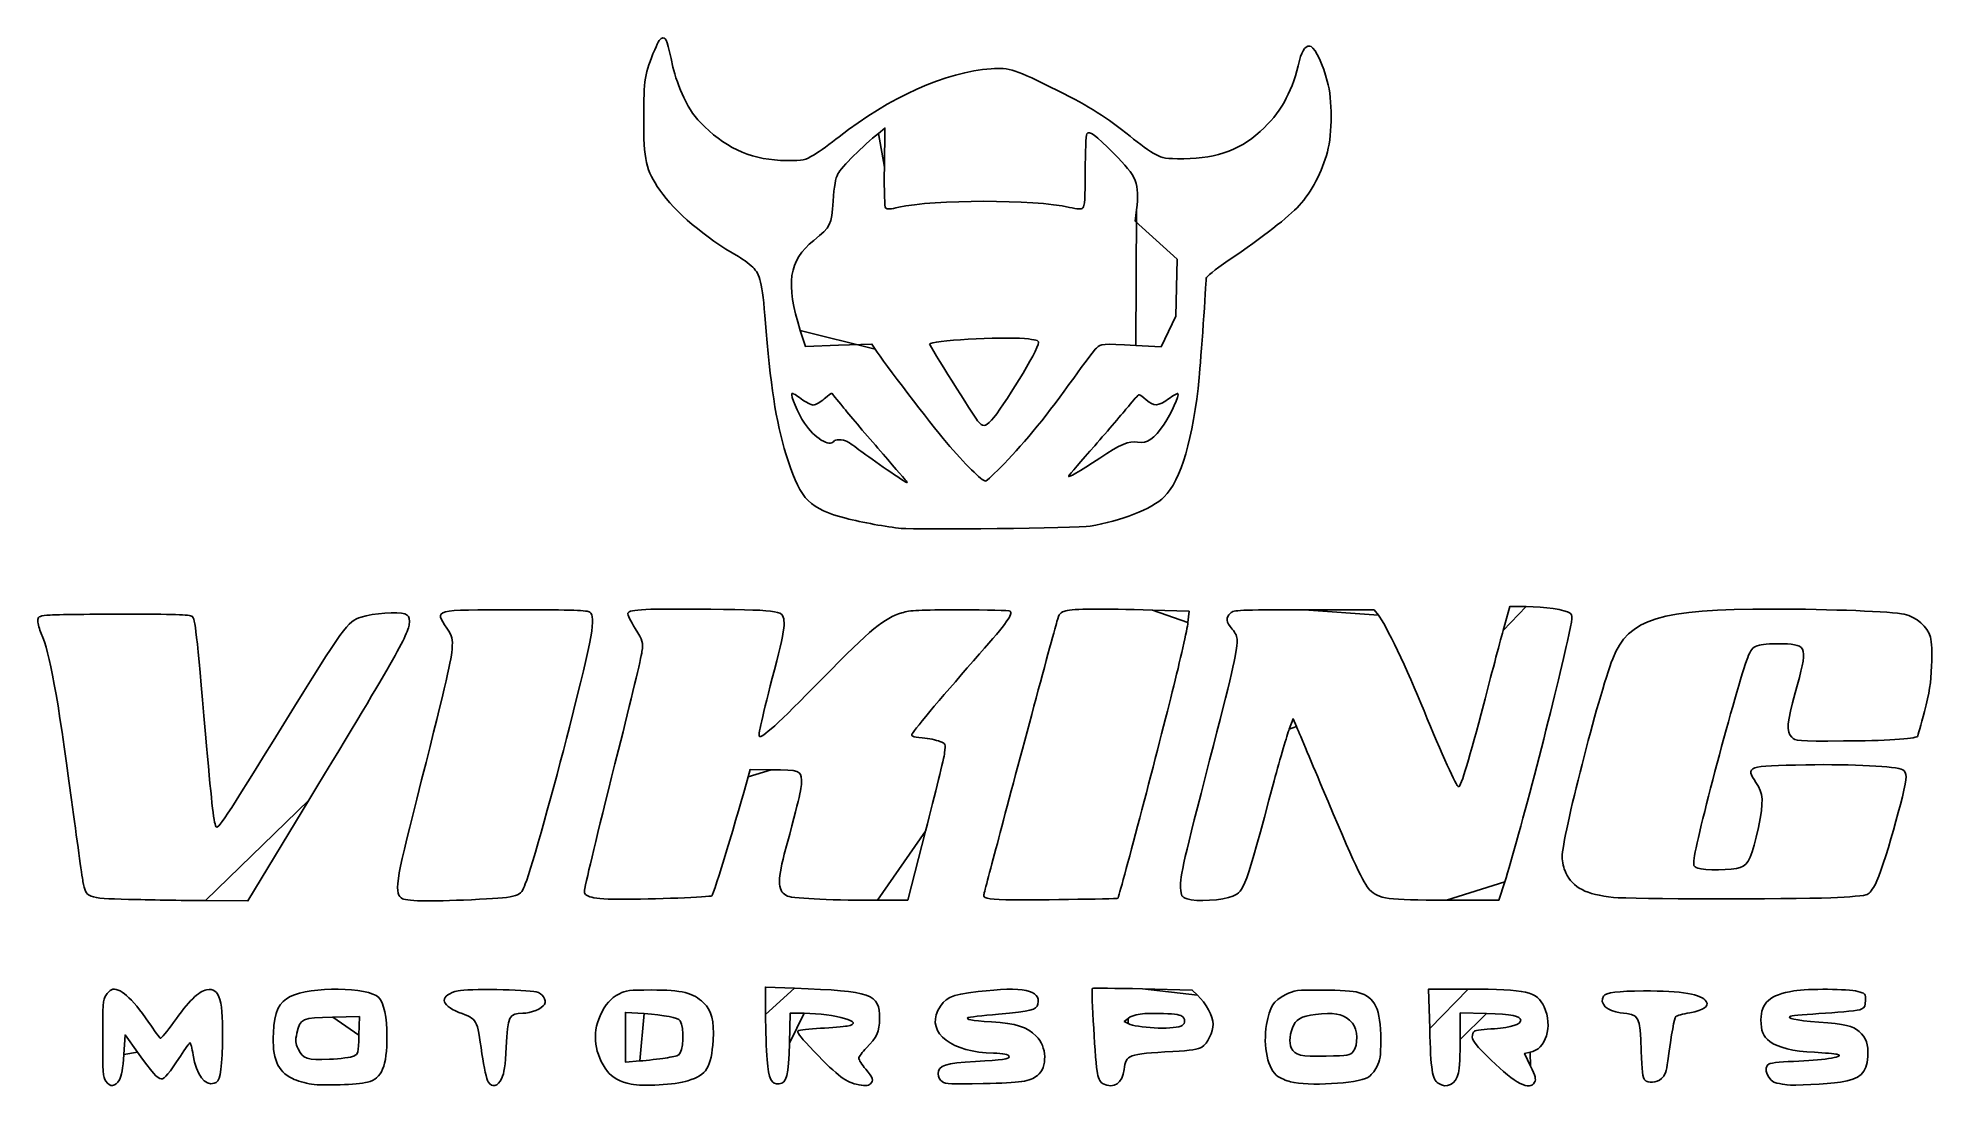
# Model space of a CAD drawing. Extents: x 17.9 to 43.3, y 276.6 to 290.7.
import ezdxf

# ---------------------------------------------------------------- set-up
doc = ezdxf.new("R2010")
doc.units = 0
doc.layers.add('Layer_1', color=7, linetype='CONTINUOUS')

msp = doc.modelspace()

# ---------------------------------------------------------------- linework, layer by layer
at = {"layer": 'Layer_1', "color": 7}
for points in [[(29.291816, 289.002318), (29.298505, 289.525998), (29.210313, 289.455959)], [(32.661967, 286.611497), (33.003239, 286.592617), (33.10235, 286.798913), (33.201463, 287.005209), (33.20914, 287.387648), (33.216816, 287.770084), (32.935675, 288.025044), (32.654531, 288.280004), (32.672565, 288.430659)], [(28.16357, 286.813662), (28.232182, 286.598882), (28.678005, 286.61432), (29.123832, 286.629757), (29.167178, 286.562549)], [(30.541595, 285.60049), (30.541595, 285.600496)], [(32.178899, 285.099537), (32.178899, 285.099537)], [(29.571146, 284.808656), (29.571137, 284.808656)], [(30.900091, 285.027339), (30.900093, 285.027302)], [(29.516143, 284.157239), (29.516149, 284.157239)], [(32.886266, 283.061215), (33.378188, 283.045891), (33.362355, 282.893169)], [(34.921277, 283.064972), (35.859751, 283.064972), (35.916407, 282.995438)], [(37.590321, 282.786836), (37.680386, 283.111329), (37.897796, 283.109354)], [(34.818074, 281.500173), (34.773396, 281.604143), (34.721001, 281.465406)], [(27.772893, 280.918685), (27.489855, 280.920943), (27.464145, 280.825501)], [(21.572451, 280.510369), (20.754836, 279.161044), (20.186974, 279.164713)], [(29.844596, 280.098112), (29.604866, 279.17099), (29.201243, 279.169014)], [(37.611073, 279.414469), (37.533975, 279.171097), (36.827937, 279.171252)], [(39.068589, 279.20804), (39.068598, 279.208043)], [(19.15445, 279.18128), (19.15445, 279.181288)], [(22.829274, 279.18932), (22.829274, 279.189303)], [(28.426771, 279.182617), (28.42678, 279.182643)], [(30.918424, 279.176837), (30.918424, 279.176857)], [(33.352113, 279.188205), (33.352119, 279.188146)], [(27.697683, 277.63705), (27.696555, 278.003702), (28.084785, 277.989111)], [(32.754477, 277.980351), (33.420036, 277.964377), (33.492705, 277.895526)], [(36.604369, 277.450044), (36.589778, 277.977345), (37.12072, 277.97719)], [(22.244828, 277.359242), (22.251432, 277.609787), (21.893733, 277.602337)], [(26.068412, 277.648395), (25.819246, 277.665385), (25.819246, 277.33221), (25.819246, 276.999033), (26.010466, 277.013963)], [(28.214675, 277.652682), (28.02575, 277.652837), (28.017227, 277.253016)], [(32.560658, 277.58522), (32.508898, 277.543307), (32.561045, 277.515395)], [(33.265785, 277.480219), (33.265785, 277.480225)], [(37.36771, 277.648807), (37.014243, 277.657838), (37.013679, 277.301897)], [(19.274541, 277.13135), (19.109193, 277.363131), (19.091554, 277.098299)], [(22.175481, 277.078651), (22.175467, 277.078662)], [(26.352948, 277.052362), (26.352945, 277.05237)], [(35.579293, 277.139724), (35.579287, 277.139724)], [(37.951083, 277.129482), (37.876195, 277.115427), (37.956891, 276.945504)], [(18.849898, 276.740656), (18.849904, 276.740656)], [(21.607446, 276.702528), (21.607446, 276.702536)], [(23.977591, 276.732536), (23.977591, 276.732542)], [(25.894975, 276.702183), (25.894975, 276.702183)], [(28.913401, 276.701015), (28.91352, 276.701052)], [(30.066615, 276.737001), (30.066629, 276.736993)], [(32.223473, 276.707077), (32.223473, 276.707091)], [(34.739295, 276.734735), (34.739295, 276.734735)], [(36.718968, 276.714858), (36.718999, 276.714824)], [(39.487941, 276.758619), (39.487941, 276.758608)], [(41.394913, 276.693468), (41.394913, 276.693488)]]:
    msp.add_lwpolyline(points, close=True, dxfattribs=at)
for points in [[(26.211563, 290.578376), (26.259296, 290.690272), (26.291412, 290.736881), (26.32078, 290.736881)], [(26.32078, 290.736881), (26.365295, 290.736881), (26.381007, 290.690997), (26.455708, 290.342853)], [(34.858424, 290.435566), (34.889849, 290.576725), (34.956456, 290.654734), (35.015469, 290.619496)], [(26.063134, 289.659102), (26.063699, 290.175617), (26.07829, 290.265965), (26.211563, 290.578376)], [(34.385656, 289.531606), (34.63073, 289.773552), (34.770571, 290.040938), (34.858424, 290.435566)], [(35.015469, 290.619496), (35.074967, 290.583964), (35.175938, 290.368318), (35.231818, 290.15743)], [(26.455708, 290.342853), (26.47758, 290.240869), (26.54285, 290.058342), (26.600728, 289.937238)], [(28.684279, 289.410738), (29.348546, 289.936165), (30.124315, 290.28346), (30.72141, 290.32272)], [(30.72141, 290.32272), (30.97357, 290.339314), (31.03858, 290.318035), (31.613766, 290.030752)], [(35.231818, 290.15743), (35.300387, 289.898658), (35.300646, 289.467747), (35.232382, 289.207129)], [(26.600728, 289.937238), (26.68761, 289.755439), (26.736762, 289.686692), (26.882614, 289.542965)], [(31.613766, 290.030752), (32.050284, 289.812733), (32.273991, 289.671735), (32.587243, 289.417187)], [(26.278631, 288.696149), (26.091941, 288.961844), (26.062516, 289.093329), (26.063134, 289.659102)], [(26.882614, 289.542965), (27.18801, 289.24202), (27.54906, 289.092998), (27.975514, 289.091881)], [(28.348906, 289.169492), (28.420026, 289.212531), (28.570944, 289.321093), (28.684279, 289.410738)], [(29.210313, 289.455959), (29.011025, 289.297691), (28.711265, 288.99805), (28.668641, 288.914504)], [(32.006162, 289.448663), (31.994704, 289.430545), (31.985164, 289.205794), (31.984967, 288.949209)], [(32.370358, 289.184557), (32.117707, 289.43841), (32.036806, 289.497078), (32.006162, 289.448663)], [(32.587243, 289.417187), (32.708348, 289.318776), (32.859585, 289.210394), (32.923325, 289.176339)], [(33.305764, 289.115844), (33.767011, 289.118384), (34.094897, 289.244552), (34.385656, 289.531606)], [(27.975514, 289.091881), (28.212285, 289.091316), (28.22347, 289.093574), (28.348906, 289.169492)], [(32.672565, 288.430659), (32.714892, 288.78429), (32.678576, 288.874869), (32.370358, 289.184557)], [(32.923325, 289.176339), (33.030267, 289.119197), (33.059799, 289.114526), (33.305764, 289.115844)], [(35.232382, 289.207129), (35.163743, 288.945043), (35.017795, 288.667839), (34.854794, 288.489952)], [(28.668641, 288.914504), (28.63548, 288.849503), (28.617932, 288.749111), (28.604244, 288.546102)], [(29.309681, 288.454073), (29.293425, 288.470329), (29.287385, 288.655701), (29.291816, 289.002318)], [(31.984967, 288.949209), (31.984693, 288.582625), (31.977798, 288.477043), (31.952833, 288.456316)], [(27.333806, 287.802218), (26.876823, 288.066988), (26.491093, 288.393773), (26.278631, 288.696149)], [(28.604244, 288.546102), (28.582513, 288.223853), (28.574543, 288.207763), (28.343919, 288.02078)], [(29.483143, 288.463894), (29.378278, 288.439679), (29.326981, 288.436772), (29.309681, 288.454073)], [(31.773201, 288.463739), (31.299836, 288.571912), (29.95111, 288.571988), (29.483143, 288.463894)], [(31.952833, 288.456316), (31.928929, 288.436476), (31.884414, 288.438311), (31.773201, 288.463739)], [(34.854794, 288.489952), (34.707951, 288.3297), (34.381273, 288.075559), (33.902594, 287.74918)], [(28.343919, 288.02078), (28.00795, 287.748382), (27.962385, 287.443415), (28.16357, 286.813662)], [(27.544061, 287.641332), (27.502928, 287.686651), (27.408313, 287.75905), (27.333806, 287.802218)], [(27.707804, 286.796607), (27.655765, 287.433043), (27.634759, 287.541405), (27.544061, 287.641332)], [(33.902594, 287.74918), (33.718957, 287.623975), (33.607042, 287.53275), (33.606997, 287.50823)], [(33.606997, 287.50823), (33.606723, 287.422878), (33.535516, 286.411811), (33.513477, 286.18239)], [(28.000045, 285.061513), (27.853089, 285.510328), (27.775131, 285.97317), (27.707804, 286.796607)], [(29.167178, 286.562549), (29.283742, 286.381822), (29.901566, 285.574057), (30.126472, 285.308331)], [(29.898588, 286.629571), (29.898588, 286.675184), (30.855265, 286.730245), (31.170299, 286.702765)], [(30.541595, 285.600496), (30.487631, 285.664631), (29.898588, 286.60734), (29.898588, 286.629571)], [(31.358419, 286.648754), (31.357573, 286.555397), (30.880448, 285.770828), (30.726098, 285.608731)], [(31.170299, 286.702765), (31.322143, 286.689529), (31.35873, 286.679002), (31.358419, 286.648754)], [(31.83016, 286.173782), (31.967537, 286.366639), (32.105061, 286.548037), (32.135772, 286.576888)], [(32.135772, 286.576888), (32.199498, 286.636756), (32.202145, 286.636928), (32.661967, 286.611497)], [(30.900093, 285.027302), (31.17651, 285.310174), (31.492108, 285.699206), (31.83016, 286.173782)], [(33.513477, 286.18239), (33.435448, 285.370174), (33.267354, 284.795951), (33.044234, 284.579416)], [(28.052107, 285.9661), (28.028767, 285.942761), (28.129379, 285.703481), (28.219803, 285.56725)], [(28.175195, 285.896098), (28.115502, 285.942605), (28.06011, 285.974104), (28.052107, 285.9661)], [(28.337804, 285.811541), (28.308063, 285.811541), (28.234888, 285.84959), (28.175195, 285.896098)], [(28.48527, 285.895914), (28.433906, 285.849509), (28.367544, 285.811541), (28.337804, 285.811541)], [(28.586898, 285.971242), (28.582383, 285.976209), (28.536635, 285.94232), (28.48527, 285.895914)], [(28.733242, 285.788362), (28.657285, 285.883971), (28.591431, 285.966267), (28.586898, 285.971242)], [(32.706485, 285.950609), (32.696466, 285.950609), (32.631987, 285.880206), (32.563192, 285.794156)], [(32.803894, 285.881075), (32.760339, 285.919319), (32.716504, 285.950609), (32.706485, 285.950609)], [(33.102457, 285.894255), (32.962102, 285.79342), (32.906521, 285.790967), (32.803894, 285.881075)], [(33.043498, 285.555046), (33.138339, 285.696651), (33.249481, 285.945083), (33.227724, 285.966837)], [(33.227724, 285.966837), (33.222136, 285.972425), (33.165782, 285.939744), (33.102457, 285.894255)], [(28.219803, 285.56725), (28.348573, 285.37325), (28.561022, 285.241986), (28.612205, 285.324801)], [(29.205338, 285.231656), (29.021642, 285.442237), (28.809199, 285.692754), (28.733242, 285.788362)], [(30.726098, 285.608731), (30.638033, 285.516247), (30.613412, 285.515149), (30.541595, 285.60049)], [(32.563192, 285.794156), (32.494395, 285.708107), (32.291251, 285.470823), (32.111755, 285.266855)], [(32.686315, 285.312855), (32.816622, 285.29341), (32.911223, 285.35755), (33.043498, 285.555046)], [(28.612205, 285.324801), (28.631538, 285.35608), (28.731089, 285.354127), (28.793358, 285.321245)], [(28.793358, 285.321245), (28.821213, 285.306541), (28.904159, 285.248415), (28.977706, 285.192069)], [(30.126472, 285.308331), (30.366233, 285.025047), (30.602171, 284.791743), (30.648882, 284.791743)], [(32.178899, 285.099537), (32.459349, 285.28735), (32.563587, 285.331171), (32.686315, 285.312855)], [(28.774977, 284.293824), (28.294609, 284.418634), (28.170186, 284.541897), (28.000045, 285.061513)], [(28.977706, 285.192069), (29.107011, 285.093004), (29.576773, 284.770934), (29.594316, 284.76932)], [(29.571137, 284.808656), (29.553639, 284.830726), (29.38903, 285.021079), (29.205338, 285.231656)], [(31.764842, 284.862324), (31.739781, 284.821269), (31.903108, 284.914842), (32.178899, 285.099537)], [(32.111755, 285.266855), (31.932265, 285.062888), (31.776151, 284.880849), (31.764842, 284.862324)], [(29.594316, 284.76932), (29.599057, 284.768756), (29.588615, 284.786592), (29.571146, 284.808656)], [(30.648882, 284.791743), (30.660425, 284.791743), (30.773466, 284.897762), (30.900091, 285.027339)], [(33.044234, 284.579416), (32.878011, 284.418103), (32.460006, 284.253404), (32.051348, 284.188208)], [(29.516149, 284.157239), (29.325279, 284.176092), (28.990956, 284.237706), (28.774977, 284.293824)], [(32.051348, 284.188208), (31.887812, 284.16213), (29.733164, 284.135799), (29.516143, 284.157239)], [(18.060384, 282.991986), (18.127311, 283.000029), (18.584242, 283.00669), (19.075789, 283.006803)], [(19.075789, 283.006803), (19.755761, 283.006961), (19.978392, 283.000086), (20.006651, 282.978033)], [(22.274402, 282.96831), (22.431541, 283.01906), (22.772942, 283.043421), (22.858247, 283.009969)], [(22.858247, 283.009969), (22.909871, 282.989734), (22.921987, 282.970421), (22.921987, 282.908417)], [(23.422223, 282.820807), (23.257425, 283.07227), (23.229369, 283.06496), (24.358969, 283.06496)], [(24.358969, 283.06496), (25.124268, 283.06496), (25.309347, 283.058949), (25.340487, 283.033148)], [(25.340487, 283.033148), (25.424265, 282.963702), (25.38319, 282.731673), (25.067118, 281.48885)], [(25.94812, 282.813751), (25.888461, 282.910421), (25.844841, 283.003044), (25.851185, 283.019573)], [(25.851185, 283.019573), (25.871308, 283.071999), (26.104474, 283.08298), (26.964258, 283.071988)], [(26.964258, 283.071988), (27.935975, 283.05957), (27.935811, 283.059598), (27.946905, 282.889709)], [(28.455823, 282.138416), (29.128841, 282.823649), (29.279678, 282.948544), (29.526645, 283.025074)], [(29.526645, 283.025074), (29.635334, 283.058757), (29.75612, 283.064915), (30.308065, 283.064915)], [(30.308065, 283.064915), (30.667136, 283.064915), (30.968253, 283.057577), (30.977216, 283.048603)], [(30.977216, 283.048603), (31.018328, 283.007474), (30.938044, 282.894735), (30.567924, 282.473866)], [(31.605028, 282.907819), (31.636454, 283.017076), (31.648121, 283.031116), (31.725306, 283.052551)], [(31.725306, 283.052551), (31.824445, 283.080096), (32.192437, 283.082839), (32.886266, 283.061215)], [(33.954751, 282.806473), (33.872825, 282.899778), (33.866983, 282.960166), (33.934008, 283.020818)], [(33.934008, 283.020818), (33.980303, 283.062708), (34.030937, 283.064972), (34.921277, 283.064972)], [(37.897796, 283.109354), (38.1439, 283.107096), (38.427482, 283.064356), (38.487404, 283.020541)], [(38.487404, 283.020541), (38.525171, 282.99294), (38.523082, 282.970373), (38.452727, 282.645649)], [(39.059477, 282.407823), (39.271445, 282.949345), (39.684768, 283.077697), (41.209488, 283.07547)], [(41.209488, 283.07547), (41.984309, 283.074341), (42.805847, 283.041939), (42.968618, 283.006094)], [(42.968618, 283.006094), (43.129708, 282.970616), (43.28357, 282.835773), (43.32123, 282.697081)], [(17.938699, 282.914011), (17.938699, 282.973136), (17.946827, 282.978346), (18.060384, 282.991986)], [(17.984534, 282.747034), (17.959332, 282.804023), (17.938699, 282.879162), (17.938699, 282.914011)], [(20.006651, 282.978033), (20.048087, 282.945707), (20.067109, 282.778784), (20.186923, 281.396126)], [(21.236702, 281.535196), (22.043643, 282.84319), (22.091458, 282.909227), (22.274402, 282.96831)], [(22.921987, 282.908417), (22.921987, 282.757251), (22.766209, 282.480441), (21.572451, 280.510369)], [(23.492928, 282.531862), (23.504809, 282.688216), (23.502241, 282.698712), (23.422223, 282.820807)], [(26.0405, 282.503778), (26.056192, 282.634729), (26.053962, 282.642251), (25.94812, 282.813751)], [(27.946905, 282.889709), (27.951421, 282.820426), (27.91758, 282.646055), (27.84795, 282.379976)], [(30.825793, 280.005453), (31.022908, 280.754609), (31.544658, 282.697939), (31.605028, 282.907819)], [(33.362355, 282.893169), (33.353635, 282.809174), (33.25937, 282.391039), (33.152848, 281.963982)], [(34.024285, 282.649512), (34.024285, 282.702866), (34.002469, 282.752137), (33.954751, 282.806473)], [(35.916407, 282.995438), (36.009682, 282.880963), (36.303057, 282.26488), (36.528575, 281.709906)], [(37.32863, 281.801767), (37.423022, 282.165083), (37.540782, 282.608364), (37.590321, 282.786836)], [(18.390037, 280.515361), (18.200183, 281.932447), (18.099323, 282.487539), (17.984534, 282.747034)], [(23.020121, 280.526958), (23.384882, 281.960804), (23.48027, 282.365292), (23.492928, 282.531862)], [(25.726325, 281.18749), (25.89027, 281.837634), (26.031649, 282.429966), (26.0405, 282.503778)], [(33.653524, 281.048479), (33.938817, 282.145266), (34.024285, 282.514331), (34.024285, 282.649512)], [(38.452727, 282.645649), (38.293808, 281.912132), (37.791912, 279.985328), (37.611073, 279.414469)], [(41.027121, 282.590629), (40.940869, 282.567402), (40.922781, 282.550562), (40.881723, 282.45527)], [(41.343284, 282.609284), (41.223571, 282.61363), (41.0813, 282.60522), (41.027121, 282.590629)], [(41.505858, 281.952417), (41.681121, 282.569768), (41.674308, 282.597298), (41.343284, 282.609284)], [(43.32123, 282.697081), (43.337288, 282.63795), (43.342791, 282.49074), (43.335595, 282.311678)], [(27.84795, 282.379976), (27.67749, 281.728567), (27.597088, 281.383637), (27.612187, 281.368539)], [(30.567924, 282.473866), (30.122515, 281.967375), (29.696246, 281.462293), (29.664762, 281.403706)], [(38.381762, 279.750031), (38.381762, 280.016135), (38.864802, 281.91049), (39.059477, 282.407823)], [(40.881723, 282.45527), (40.761296, 282.17576), (40.199725, 280.080733), (40.152108, 279.73332)], [(43.335595, 282.311678), (43.326281, 282.078985), (43.307429, 281.958372), (43.239789, 281.698962)], [(27.612187, 281.368539), (27.64554, 281.335186), (27.851638, 281.523267), (28.455823, 282.138416)], [(33.152848, 281.963982), (32.945093, 281.131049), (32.438478, 279.210803), (32.422863, 279.197073)], [(36.993381, 280.689218), (37.023032, 280.689218), (37.143117, 281.087733), (37.32863, 281.801767)], [(41.460801, 281.354868), (41.386038, 281.429408), (41.396404, 281.566882), (41.505858, 281.952417)], [(20.324639, 280.160289), (20.352156, 280.109703), (20.425333, 280.220024), (21.236702, 281.535196)], [(25.067118, 281.48885), (24.865135, 280.694631), (24.561523, 279.615321), (24.475973, 279.387378)], [(35.164302, 280.677681), (34.998451, 281.072866), (34.84265, 281.442989), (34.818074, 281.500173)], [(36.528575, 281.709906), (36.764172, 281.13012), (36.964953, 280.689218), (36.993381, 280.689218)], [(43.239789, 281.698962), (43.193473, 281.521317), (43.151586, 281.371976), (43.146701, 281.367091)], [(20.186923, 281.396126), (20.261698, 280.533237), (20.297746, 280.20974), (20.324639, 280.160289)], [(29.664762, 281.403706), (29.646586, 281.36989), (29.663915, 281.362917), (29.800234, 281.348794)], [(29.800234, 281.348794), (29.886193, 281.339904), (29.991849, 281.318151), (30.035026, 281.300467)], [(30.035026, 281.300467), (30.113331, 281.268398), (30.113492, 281.268008), (30.098927, 281.146777)], [(34.721001, 281.465406), (34.692186, 281.389107), (34.601184, 281.076351), (34.518775, 280.770402)], [(42.154783, 281.305758), (41.520683, 281.3035), (41.511722, 281.304065), (41.460801, 281.354868)], [(43.146701, 281.367091), (43.112758, 281.333151), (42.701797, 281.307739), (42.154783, 281.305758)], [(25.274538, 279.32707), (25.32525, 279.575962), (25.463324, 280.144535), (25.726325, 281.18749)], [(30.098927, 281.146777), (30.090883, 281.07993), (29.976448, 280.608029), (29.844596, 280.098112)], [(33.264111, 279.335641), (33.255306, 279.48667), (33.311112, 279.732101), (33.653524, 281.048479)], [(40.980679, 280.749924), (40.83746, 280.966146), (40.855098, 280.972363), (41.650166, 280.985851)], [(41.650166, 280.985851), (42.283956, 280.996604), (42.862054, 280.966886), (42.951589, 280.918981)], [(27.464145, 280.825501), (27.329917, 280.327023), (27.000524, 279.242779), (26.979335, 279.229681)], [(28.178675, 280.780331), (28.170095, 280.910362), (28.154855, 280.915566), (27.772893, 280.918685)], [(27.949214, 279.785269), (28.165069, 280.594795), (28.18516, 280.68192), (28.178675, 280.780331)], [(34.518775, 280.770402), (34.121259, 279.294586), (34.121522, 279.29532), (33.965216, 279.226178)], [(41.013177, 280.144527), (41.085612, 280.499749), (41.080255, 280.599602), (40.980679, 280.749924)], [(42.994191, 280.826107), (42.994191, 280.663116), (42.680309, 279.564179), (42.582239, 279.383814)], [(42.951589, 280.918981), (42.978513, 280.90456), (42.994191, 280.870402), (42.994191, 280.826107)], [(18.543625, 279.418964), (18.529175, 279.499316), (18.460062, 279.992694), (18.390037, 280.515361)], [(22.829274, 279.189303), (22.712231, 279.24822), (22.734467, 279.404066), (23.020121, 280.526958)], [(35.799576, 279.309544), (35.713599, 279.39552), (35.597109, 279.646396), (35.164302, 280.677681)], [(30.625607, 279.247145), (30.631731, 279.269017), (30.721811, 279.610269), (30.825793, 280.005453)], [(40.769097, 279.606944), (40.880208, 279.644835), (40.936613, 279.769075), (41.013177, 280.144527)], [(27.993599, 279.224113), (27.862115, 279.278624), (27.851136, 279.417446), (27.949214, 279.785269)], [(38.429695, 279.538646), (38.401442, 279.597001), (38.381762, 279.683799), (38.381762, 279.750031)], [(40.152108, 279.73332), (40.137969, 279.630211), (40.140594, 279.622887), (40.199674, 279.600425)], [(39.068598, 279.208043), (38.699186, 279.247018), (38.527979, 279.335607), (38.429695, 279.538646)], [(40.199674, 279.600425), (40.284293, 279.568254), (40.668547, 279.572654), (40.769097, 279.606944)], [(19.15445, 279.181288), (18.59112, 279.196951), (18.582975, 279.200112), (18.543625, 279.418964)], [(24.475973, 279.387378), (24.412109, 279.217215), (24.388667, 279.209397), (23.860697, 279.182236)], [(25.341416, 279.216975), (25.264965, 279.248917), (25.260209, 279.256746), (25.274538, 279.32707)], [(25.73364, 279.182586), (25.512107, 279.182586), (25.400248, 279.192408), (25.341416, 279.216975)], [(26.979335, 279.229681), (26.948846, 279.210828), (26.201559, 279.182586), (25.73364, 279.182586)], [(28.42678, 279.182643), (28.222812, 279.191251), (28.027881, 279.209905), (27.993599, 279.224113)], [(30.918424, 279.176857), (30.661988, 279.184421), (30.611451, 279.196556), (30.625607, 279.247145)], [(32.422863, 279.197073), (32.41036, 279.186066), (31.17051, 279.169387), (30.918424, 279.176837)], [(33.352119, 279.188146), (33.275397, 279.215832), (33.270622, 279.223822), (33.264111, 279.335641)], [(33.965216, 279.226178), (33.830712, 279.16668), (33.473167, 279.144534), (33.352113, 279.188205)], [(36.827937, 279.171252), (36.029101, 279.17141), (35.923499, 279.185617), (35.799576, 279.309544)], [(41.985943, 279.203327), (41.398071, 279.18041), (39.298217, 279.183825), (39.068589, 279.20804)], [(42.473908, 279.246287), (42.447492, 279.23195), (42.230531, 279.212858), (41.985943, 279.203327)], [(42.582239, 279.383814), (42.548824, 279.322365), (42.500076, 279.260477), (42.473908, 279.246287)], [(20.186974, 279.164713), (19.874647, 279.166689), (19.410013, 279.174196), (19.15445, 279.18128)], [(23.860697, 279.182236), (23.267065, 279.151694), (22.898977, 279.154212), (22.829274, 279.18932)], [(29.201243, 279.169014), (28.979249, 279.167885), (28.630736, 279.174038), (28.426771, 279.182617)], [(18.849791, 277.892568), (18.872849, 277.927821), (18.906763, 277.962441), (18.92517, 277.969505)], [(18.92517, 277.969505), (19.029998, 278.009733), (19.197331, 277.863296), (19.42295, 277.533881)], [(19.759029, 277.530838), (19.95803, 277.813515), (20.093996, 277.947672), (20.202025, 277.967939)], [(20.202025, 277.967939), (20.379009, 278.001142), (20.429211, 277.82705), (20.413184, 277.235651)], [(21.323192, 277.878294), (21.600157, 278.01597), (22.367764, 278.007117), (22.511579, 277.864578)], [(23.586375, 277.665704), (23.327901, 277.768817), (23.323566, 277.89482), (23.576412, 277.955478)], [(23.576412, 277.955478), (23.6965, 277.984285), (24.482334, 277.972892), (24.621193, 277.940323)], [(24.621193, 277.940323), (24.707759, 277.920031), (24.764827, 277.834047), (24.7322, 277.773084)], [(25.738121, 277.915866), (25.820897, 277.960412), (25.866857, 277.965743), (26.166916, 277.965588)], [(26.166916, 277.965588), (26.57548, 277.965432), (26.732735, 277.926903), (26.864789, 277.794849)], [(28.084785, 277.989111), (29.126869, 277.949955), (29.226307, 277.914505), (29.226307, 277.582158)], [(30.009496, 277.689416), (30.099347, 277.865464), (30.168842, 277.898328), (30.547572, 277.943862)], [(30.547572, 277.943862), (31.152417, 278.016582), (31.395879, 277.96596), (31.348542, 277.777362)], [(32.1483, 276.845005), (32.123662, 276.959892), (32.063038, 277.970925), (32.079799, 277.987378)], [(32.079799, 277.987378), (32.084823, 277.992289), (32.388418, 277.989071), (32.754477, 277.980351)], [(34.666944, 277.900067), (34.797382, 277.96412), (34.810079, 277.96574), (35.171597, 277.964541)], [(35.171597, 277.964541), (35.400099, 277.963694), (35.582485, 277.951897), (35.646749, 277.933561)], [(35.646749, 277.933561), (35.873577, 277.868859), (35.948064, 277.710834), (35.948064, 277.294314)], [(37.12072, 277.97719), (37.911329, 277.976916), (38.043217, 277.946013), (38.139934, 277.73828)], [(38.935084, 277.881452), (38.966817, 277.930349), (39.129699, 277.952089), (39.471132, 277.952998)], [(39.471132, 277.952998), (39.991309, 277.954409), (40.2523, 277.91006), (40.314603, 277.809756)], [(41.047326, 277.567412), (41.047608, 277.794349), (41.169322, 277.90088), (41.487765, 277.952543)], [(41.487765, 277.952543), (41.685365, 277.984604), (42.212875, 277.98087), (42.345212, 277.946476)], [(42.345212, 277.946476), (42.446852, 277.92006), (42.449516, 277.917012), (42.449516, 277.826969)], [(18.807878, 277.316623), (18.807878, 277.7713), (18.812563, 277.83563), (18.849791, 277.892568)], [(21.096604, 277.391889), (21.11097, 277.67147), (21.172407, 277.803341), (21.323192, 277.878294)], [(22.511579, 277.864578), (22.576482, 277.800259), (22.620096, 277.592758), (22.620396, 277.346878)], [(24.7322, 277.773084), (24.702273, 277.717164), (24.546816, 277.652852), (24.441578, 277.652852)], [(25.479067, 277.61802), (25.555744, 277.782702), (25.612995, 277.848525), (25.738121, 277.915866)], [(26.864789, 277.794849), (26.978985, 277.680653), (27.01045, 277.558087), (26.993468, 277.293597)], [(30.756177, 277.119624), (30.204362, 277.122164), (29.855781, 277.388229), (30.009496, 277.689416)], [(31.348542, 277.777362), (31.328278, 277.696596), (31.266186, 277.680614), (30.820817, 277.641506)], [(33.492705, 277.895526), (33.601891, 277.792083), (33.69932, 277.609121), (33.699574, 277.507053)], [(34.41669, 277.502661), (34.458323, 277.741749), (34.509261, 277.822639), (34.666944, 277.900067)], [(38.139934, 277.73828), (38.259645, 277.481167), (38.162879, 277.169213), (37.951083, 277.129482)], [(39.161376, 277.660548), (38.986652, 277.676663), (38.873718, 277.786907), (38.935084, 277.881452)], [(40.314603, 277.809756), (40.35471, 277.745183), (40.282444, 277.696472), (40.09357, 277.660757)], [(42.391567, 277.707185), (42.359699, 277.692114), (42.143451, 277.668255), (41.911019, 277.654147)], [(42.449516, 277.826969), (42.449516, 277.751164), (42.439102, 277.729653), (42.391567, 277.707185)], [(19.42295, 277.533881), (19.49961, 277.421954), (19.571047, 277.324991), (19.581698, 277.31841)], [(19.581698, 277.31841), (19.592337, 277.311834), (19.672147, 277.40742), (19.759029, 277.530838)], [(21.893733, 277.602337), (21.477881, 277.593701), (21.457784, 277.584641), (21.413376, 277.386214)], [(23.894685, 277.107835), (23.824686, 277.591496), (23.839474, 277.564736), (23.586375, 277.665704)], [(24.441578, 277.652852), (24.259396, 277.652852), (24.240972, 277.61513), (24.219862, 277.198942)], [(25.576216, 276.873884), (25.404823, 277.098593), (25.36812, 277.379731), (25.479067, 277.61802)], [(26.553272, 277.553809), (26.529114, 277.592913), (26.339537, 277.629896), (26.068412, 277.648395)], [(26.532303, 277.093208), (26.596469, 277.132863), (26.611354, 277.459831), (26.553272, 277.553809)], [(27.718483, 277.03148), (27.707589, 277.162886), (27.698248, 277.435391), (27.697683, 277.63705)], [(28.285861, 277.207892), (28.154886, 277.346082), (28.111907, 277.405535), (28.133387, 277.41881)], [(28.133387, 277.41881), (28.14984, 277.42897), (28.285161, 277.444069), (28.434106, 277.452364)], [(28.792706, 277.482195), (29.054329, 277.526193), (28.626768, 277.652298), (28.214675, 277.652682)], [(28.434106, 277.452364), (28.583052, 277.460661), (28.744424, 277.474067), (28.792706, 277.482195)], [(29.226307, 277.582158), (29.226307, 277.408783), (29.187916, 277.3222), (29.051814, 277.188627)], [(30.41245, 277.594999), (30.384933, 277.567482), (30.442747, 277.557071), (30.727619, 277.538179)], [(30.820817, 277.641506), (30.602637, 277.622343), (30.418871, 277.601419), (30.41245, 277.594999)], [(30.727619, 277.538179), (31.062504, 277.515968), (31.198707, 277.472698), (31.328241, 277.347355)], [(33.036284, 277.649369), (32.766796, 277.659219), (32.629122, 277.640648), (32.560658, 277.58522)], [(32.561045, 277.515395), (32.672181, 277.455917), (33.14142, 277.432495), (33.265785, 277.480219)], [(33.294235, 277.604817), (33.267565, 277.631516), (33.198559, 277.643431), (33.036284, 277.649369)], [(33.265785, 277.480225), (33.320835, 277.501363), (33.335115, 277.563892), (33.294235, 277.604817)], [(33.699574, 277.507053), (33.699845, 277.399004), (33.626414, 277.249373), (33.547871, 277.197909)], [(34.569087, 276.804661), (34.435353, 276.892285), (34.365842, 277.210669), (34.41669, 277.502661)], [(34.780711, 277.496024), (34.729987, 277.39691), (34.715204, 277.254924), (34.748828, 277.189764)], [(35.154356, 277.644602), (34.92594, 277.628374), (34.828649, 277.589702), (34.780711, 277.496024)], [(35.568817, 277.519761), (35.461186, 277.635896), (35.379282, 277.660568), (35.154356, 277.644602)], [(35.579287, 277.139724), (35.647286, 277.223747), (35.641283, 277.441563), (35.568817, 277.519761)], [(36.718999, 276.714824), (36.638292, 276.771353), (36.619888, 276.889401), (36.604369, 277.450044)], [(37.204371, 277.412401), (37.219695, 277.421884), (37.340266, 277.43735), (37.472281, 277.446764)], [(37.825477, 277.559882), (37.825477, 277.616953), (37.705936, 277.640174), (37.36771, 277.648807)], [(37.472281, 277.446764), (37.701926, 277.463162), (37.825477, 277.502732), (37.825477, 277.559882)], [(39.442088, 277.146838), (39.424477, 277.628363), (39.419934, 277.636692), (39.161376, 277.660548)], [(39.90498, 277.609245), (39.885874, 277.590139), (39.849431, 277.387769), (39.798052, 277.015472)], [(40.09357, 277.660757), (40.000595, 277.643174), (39.91573, 277.619998), (39.90498, 277.609245)], [(41.168391, 277.273641), (41.073857, 277.345743), (41.047216, 277.410397), (41.047326, 277.567412)], [(41.449532, 277.613572), (41.377862, 277.586055), (41.504602, 277.55947), (41.822339, 277.535331)], [(41.911019, 277.654147), (41.678583, 277.640036), (41.470916, 277.621776), (41.449532, 277.613572)], [(41.822339, 277.535331), (42.177894, 277.508323), (42.272929, 277.486222), (42.36433, 277.409311)], [(18.849904, 276.740656), (18.812526, 276.797682), (18.807878, 276.861376), (18.807878, 277.316623)], [(19.979448, 277.258531), (19.972477, 277.258373), (19.91463, 277.177945), (19.850892, 277.079816)], [(20.020553, 277.092974), (20.004918, 277.184193), (19.986413, 277.258694), (19.979448, 277.258531)], [(20.413184, 277.235651), (20.402205, 276.830535), (20.382709, 276.739487), (20.301429, 276.713689)], [(21.352487, 276.777974), (21.150718, 276.878442), (21.07905, 277.050386), (21.096604, 277.391889)], [(21.413376, 277.386214), (21.389246, 277.278433), (21.391194, 277.253276), (21.429689, 277.174618)], [(21.429689, 277.174618), (21.496039, 277.039018), (21.547381, 277.022172), (21.850987, 277.036374)], [(22.175467, 277.078662), (22.237299, 277.108247), (22.238332, 277.11243), (22.244828, 277.359242)], [(22.620396, 277.346878), (22.62096, 276.939919), (22.552561, 276.77787), (22.360243, 276.729931)], [(24.219862, 277.198942), (24.20719, 276.949283), (24.192656, 276.848657), (24.159421, 276.780587)], [(26.993468, 277.293597), (26.969649, 276.92254), (26.910179, 276.826293), (26.656224, 276.747745)], [(28.017227, 277.253016), (28.007772, 276.809171), (27.985324, 276.719458), (27.880716, 276.707235)], [(28.91352, 276.701052), (28.757739, 276.738974), (28.640763, 276.833433), (28.285861, 277.207892)], [(29.051814, 277.188627), (28.994808, 277.132682), (28.948171, 277.070636), (28.948171, 277.050747)], [(31.328241, 277.347355), (31.471737, 277.208501), (31.480133, 276.927143), (31.343961, 276.820042)], [(33.547871, 277.197909), (33.504655, 277.169591), (33.402753, 277.154552), (33.159937, 277.140646)], [(34.748828, 277.189764), (34.802061, 277.086592), (34.866315, 277.071217), (35.214238, 277.078391)], [(35.948064, 277.294314), (35.948064, 277.073286), (35.94067, 277.022333), (35.895915, 276.933995)], [(37.013679, 277.301897), (37.013396, 277.106131), (37.003462, 276.904235), (36.991637, 276.853243)], [(37.427718, 277.02504), (37.230259, 277.217589), (37.176117, 277.283857), (37.176289, 277.332797)], [(37.176289, 277.332797), (37.176572, 277.367102), (37.189046, 277.402924), (37.204371, 277.412401)], [(41.765759, 277.129423), (41.474921, 277.14455), (41.274066, 277.193038), (41.168391, 277.273641)], [(42.36433, 277.409311), (42.459876, 277.328917), (42.491598, 277.236534), (42.479776, 277.073111)], [(19.091554, 277.098299), (19.079108, 276.911386), (19.061717, 276.812504), (19.032437, 276.762218)], [(19.592766, 276.77209), (19.546081, 276.77209), (19.467725, 276.860549), (19.274541, 277.13135)], [(19.850892, 277.079816), (19.704264, 276.854081), (19.635489, 276.77209), (19.592766, 276.77209)], [(20.301429, 276.713689), (20.179007, 276.674833), (20.066115, 276.827278), (20.020553, 277.092974)], [(21.850987, 277.036374), (21.99494, 277.043119), (22.140962, 277.062141), (22.175481, 277.078651)], [(23.977591, 276.732542), (23.95713, 276.763775), (23.920458, 276.929762), (23.894685, 277.107835)], [(26.010466, 277.013963), (26.115636, 277.022175), (26.269755, 277.039447), (26.352948, 277.052362)], [(26.352945, 277.05237), (26.436139, 277.065268), (26.516852, 277.083657), (26.532303, 277.093208)], [(27.880716, 276.707235), (27.775867, 276.694987), (27.740502, 276.765666), (27.718483, 277.03148)], [(28.948171, 277.050747), (28.948171, 277.030851), (28.989889, 276.964097), (29.040881, 276.902392)], [(30.014477, 276.842346), (30.014477, 276.954205), (30.108161, 276.985151), (30.512806, 277.006966)], [(30.512806, 277.006966), (30.880722, 277.026807), (30.964779, 277.038742), (30.964779, 277.071146)], [(30.964779, 277.071146), (30.964779, 277.099143), (30.879164, 277.119045), (30.756177, 277.119624)], [(33.159937, 277.140646), (32.550947, 277.105775), (32.532021, 277.098835), (32.507338, 276.901285)], [(35.214238, 277.078391), (35.519479, 277.084685), (35.537151, 277.087648), (35.579293, 277.139724)], [(35.895915, 276.933995), (35.867233, 276.877407), (35.812473, 276.813229), (35.774229, 276.79138)], [(38.011848, 276.727482), (37.948452, 276.609027), (37.751393, 276.709419), (37.427718, 277.02504)], [(37.956891, 276.945504), (38.023255, 276.805762), (38.033017, 276.767035), (38.011848, 276.727482)], [(39.487941, 276.758608), (39.463726, 276.782823), (39.451664, 276.884866), (39.442088, 277.146838)], [(39.798052, 277.015472), (39.777139, 276.86395), (39.761631, 276.820511), (39.713216, 276.777895)], [(41.261696, 276.715614), (41.142658, 276.734862), (41.064967, 276.929231), (41.157336, 276.976704)], [(41.157336, 276.976704), (41.179631, 276.988162), (41.359568, 277.003825), (41.557157, 277.011471)], [(41.557157, 277.011471), (41.918038, 277.025469), (42.190966, 277.074629), (42.067076, 277.103345)], [(42.067076, 277.103345), (42.035208, 277.110739), (41.899614, 277.12248), (41.765759, 277.129423)], [(42.479776, 277.073111), (42.463322, 276.845518), (42.382398, 276.769544), (42.112988, 276.728706)], [(19.032437, 276.762218), (18.976895, 276.666829), (18.903935, 276.658213), (18.849898, 276.740656)], [(21.607446, 276.702536), (21.528221, 276.713656), (21.413489, 276.747598), (21.352487, 276.777974)], [(22.360243, 276.729931), (22.219307, 276.6948), (21.777212, 276.678705), (21.607446, 276.702528)], [(24.159421, 276.780587), (24.105728, 276.670631), (24.031081, 276.650901), (23.977591, 276.732536)], [(25.894975, 276.702183), (25.748518, 276.733527), (25.637772, 276.793183), (25.576216, 276.873884)], [(26.656224, 276.747745), (26.482085, 276.693886), (26.053584, 276.668238), (25.894975, 276.702183)], [(29.105781, 276.707167), (29.075355, 276.676741), (29.020364, 276.674985), (28.913401, 276.701015)], [(29.040881, 276.902392), (29.139555, 276.782981), (29.150045, 276.751431), (29.105781, 276.707167)], [(30.066629, 276.736993), (30.033084, 276.761264), (30.014477, 276.79885), (30.014477, 276.842346)], [(30.617092, 276.709654), (30.18267, 276.700594), (30.112078, 276.704094), (30.066615, 276.737001)], [(31.343961, 276.820042), (31.238636, 276.737193), (31.12737, 276.720293), (30.617092, 276.709654)], [(32.223473, 276.707091), (32.18806, 276.724194), (32.165219, 276.766104), (32.1483, 276.845005)], [(32.507338, 276.901285), (32.48397, 276.714245), (32.370003, 276.636273), (32.223473, 276.707077)], [(34.739295, 276.734735), (34.679997, 276.750709), (34.603408, 276.782173), (34.569087, 276.804661)], [(35.774229, 276.79138), (35.632176, 276.710218), (34.965739, 276.673741), (34.739295, 276.734735)], [(36.991637, 276.853243), (36.955978, 276.699338), (36.831394, 276.636112), (36.718968, 276.714858)], [(39.713216, 276.777895), (39.646188, 276.718894), (39.536999, 276.709546), (39.487941, 276.758619)], [(41.394913, 276.693488), (41.363042, 276.698963), (41.303095, 276.708926), (41.261696, 276.715614)], [(42.112988, 276.728706), (41.935075, 276.701726), (41.477396, 276.679278), (41.394913, 276.693468)]]:
    msp.add_open_spline(points, degree=3, dxfattribs=at)

doc.saveas('drawing.dxf')
